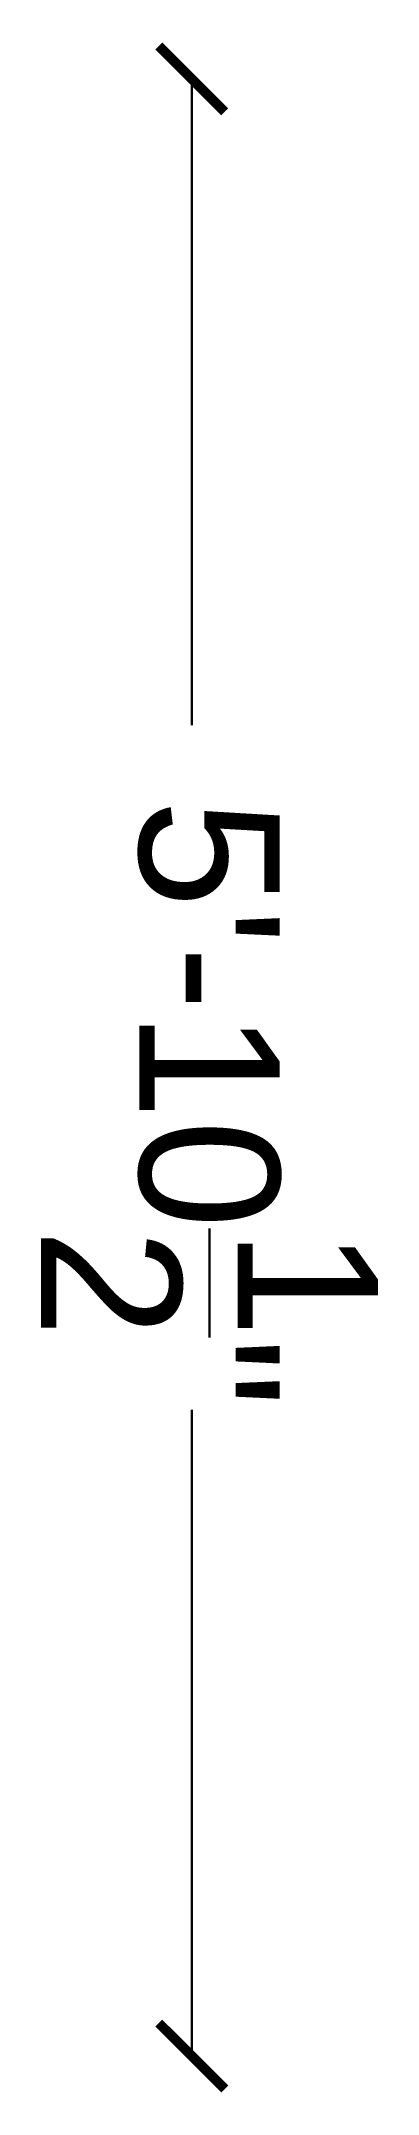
# Model space of a CAD drawing. Header units: inches. Extents: x 302.5 to 314.5, y -396 to -322.7.
import ezdxf

# ---------------------------------------------------------------- set-up
doc = ezdxf.new("R2010")
doc.units = ezdxf.units.IN
doc.header["$MEASUREMENT"] = 0
doc.layers.get('0').update_dxf_attribs({"lineweight": 9})
doc.layers.add('A101-Text', color=7, linetype='Continuous', lineweight=9)
doc.layers.get('0').off()
doc.styles.get("Standard").update_dxf_attribs({"font": 'Arial.ttf', "height": 0.25})

# ---------------------------------------------------------------- blocks, each defined once
blk = doc.blocks.new('_ArchTick')
at = {"color": 0, "linetype": 'ByBlock', "lineweight": 30, "const_width": 0.15}
blk.add_lwpolyline([(-0.5, -0.5), (0.5, 0.5)], dxfattribs=at)

msp = doc.modelspace()

# ---------------------------------------------------------------- linework, layer by layer
at = {"layer": 'A101-Text', "color": 6, "lineweight": 30}
for p, q in [((307.864, -324.1), (307.864, -347.139)), ((307.864, -394.6), (307.864, -371.561))]:
    msp.add_line(p, q, dxfattribs=at)

# ---------------------------------------------------------------- block references
at = {"layer": 'A101-Text', "color": 6, "lineweight": 30, "xscale": 2.35, "yscale": 2.35, "zscale": 2.35}
for p, rotation in [((307.864, -324.1), 90.00000000000001), ((307.864, -394.6), 270)]:
    msp.add_blockref('_ArchTick', p, dxfattribs=dict(at, rotation=rotation))

# ---------------------------------------------------------------- texts
at = {"layer": 'A101-Text', "color": 6, "lineweight": 30, "insert": (308.497, -360.622), "char_height": 5, "attachment_point": 5, "rotation": 270}
msp.add_mtext('\\A1;5\'-10{\\H1x;\\S1/2;}"', dxfattribs=at)

doc.saveas('drawing.dxf')
